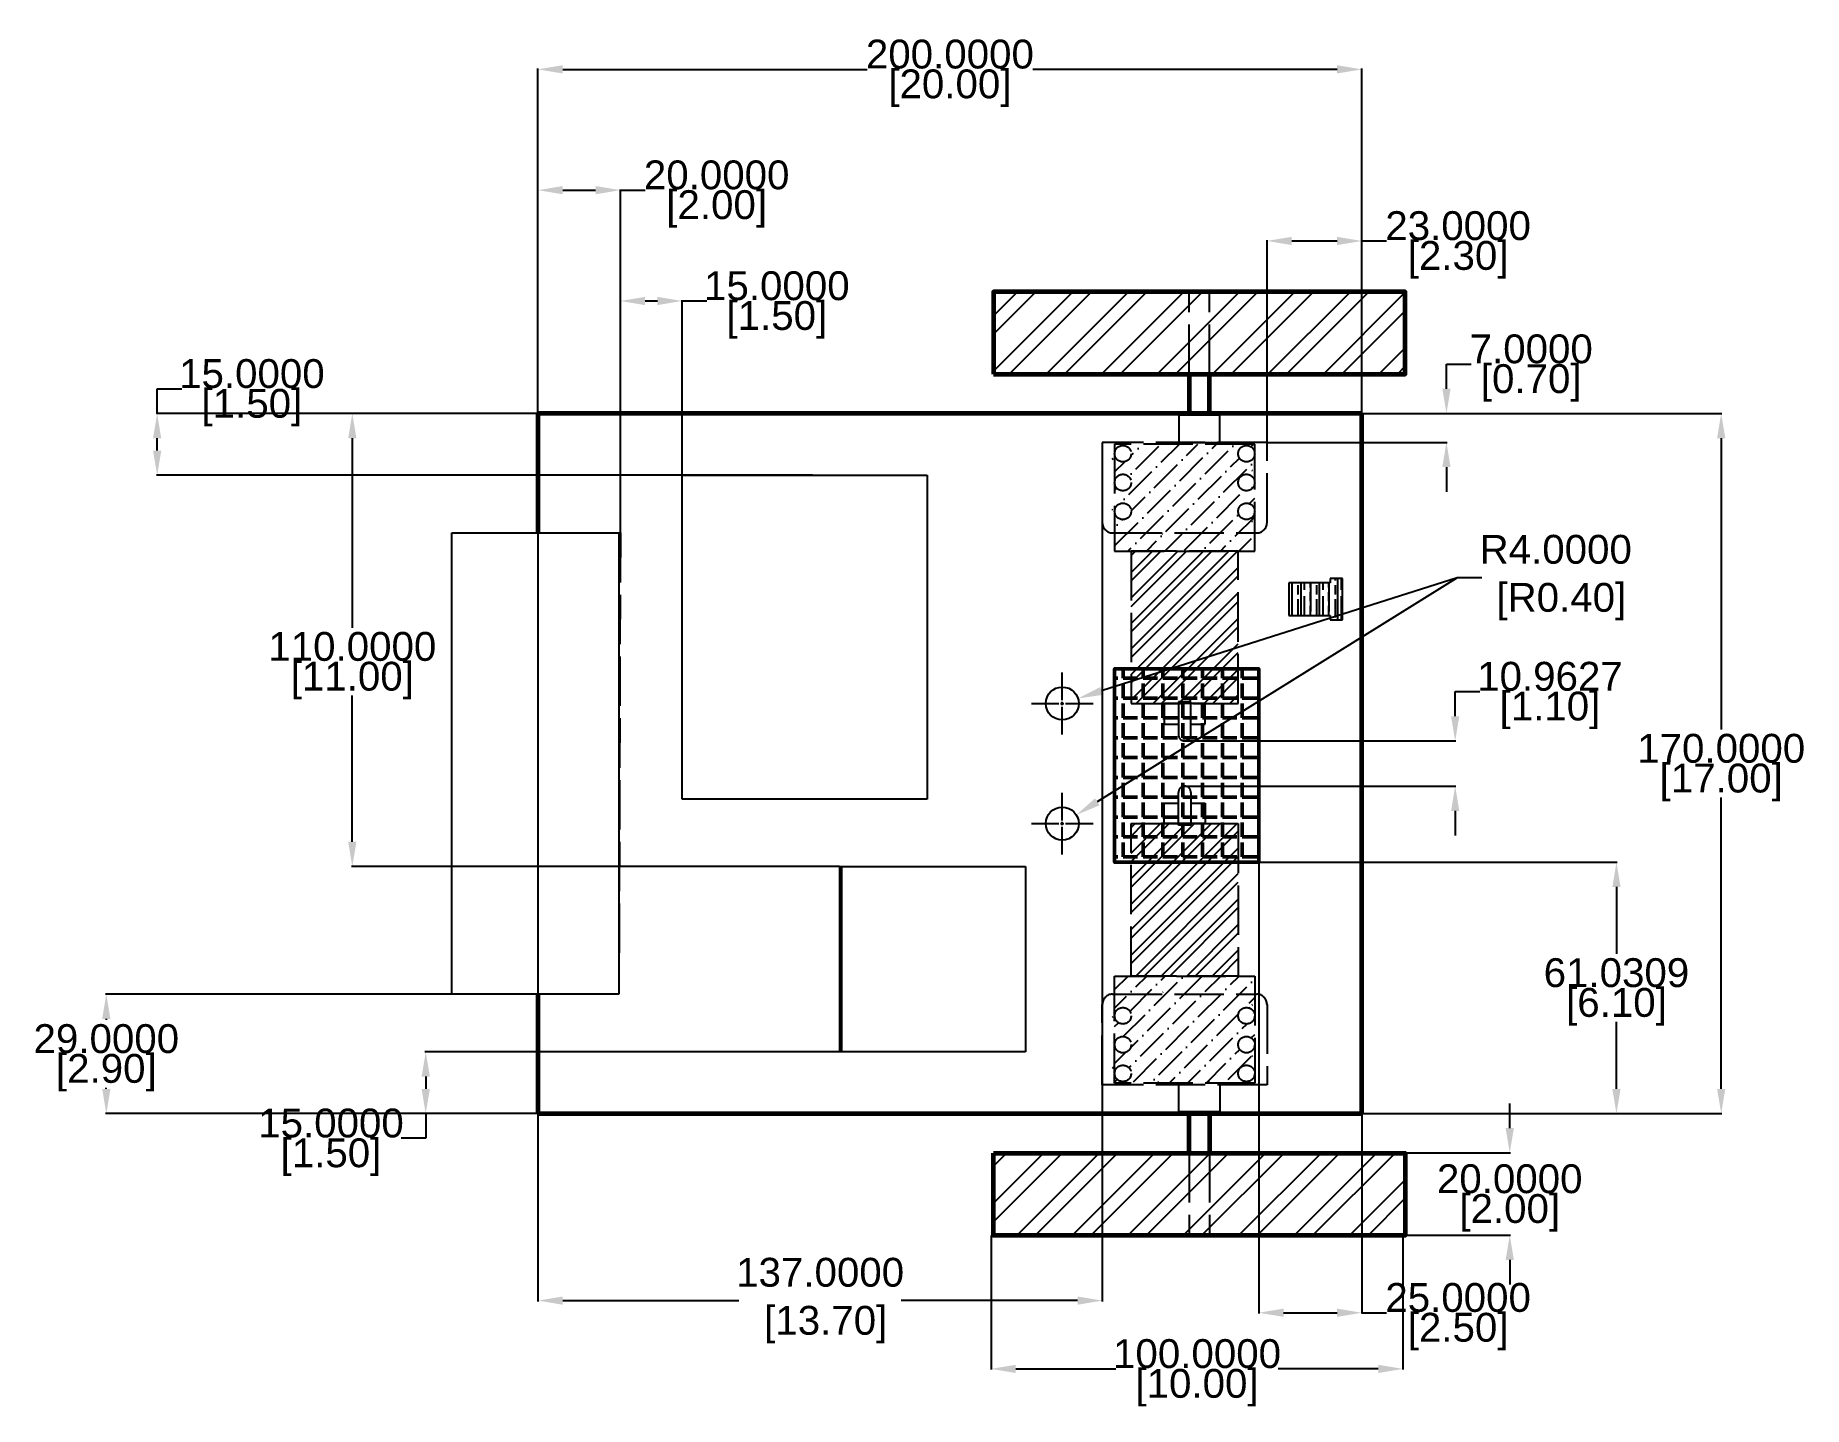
# Model space of a CAD drawing. Header units: millimetres. Extents: x -4185 to 265, y -2972 to 230.
# Drawn here: x -163.9 to 265.4, y -102.9 to 230.1 of the extents above; entities outside this region: 1.
import ezdxf

# ---------------------------------------------------------------- set-up
doc = ezdxf.new("R2010")
doc.units = ezdxf.units.MM
doc.linetypes.add('ACAD_ISO02W100', pattern=[15, 12, -3])
doc.linetypes.add('CENTER2', pattern=[28.575, 19.05, -3.175, 3.175, -3.175])
doc.styles.get("Standard").update_dxf_attribs({"font": 'arial.ttf'})
doc.dimstyles.get("Standard").update_dxf_attribs({"dimtxt": 7, "dimasz": 6, "dimexe": 0.18, "dimexo": 0.0625, "dimgap": 0.09, "dimtad": 0, "dimtih": 1, "dimtoh": 1, "dimdec": 4, "dimzin": 0, "dimdsep": 46, "dimtxsty": 'Standard', "dimcen": 0.09, "dimclrd": 5, "dimclre": 1, "dimadec": 0, "dimazin": 0, "dimtfac": 1, "dimtdec": 4, "dimtofl": 0, "dimtmove": 0, "dimatfit": 3, "dimfxl": 1, "dimtolj": 1, "dimtzin": 0, "dimarcsym": 0})
picture_1 = doc.add_image_def('image1.jpg', size_in_pixel=(116, 115))
picture_2 = doc.add_image_def('image2.png', size_in_pixel=(122, 122))
picture_3 = doc.add_image_def('image3.png', size_in_pixel=(840, 635))
picture_4 = doc.add_image_def('image4.png', size_in_pixel=(840, 635))
picture_5 = doc.add_image_def('image5.png', size_in_pixel=(122, 122))
picture_6 = doc.add_image_def('image6.jpg', size_in_pixel=(1024, 371))
pattern_1 = [(45, (14.8304, -3e-14), (-3.09819, 3.09819), []), (45, (16.896, -3e-14), (-3.09819, 3.09819), [])]
pattern_2 = [(45, (0.566, -0.409), (-6.7352, 6.7352), []), (45, (5.056, -0.409), (-6.7352, 6.7352), [])]
pattern_3 = [(45, (0.5658, -0.4088), (1.6838, 6.173926), [7.9375, -1.5875, 0, -1.5875])]

# ---------------------------------------------------------------- blocks, each defined once
blk = doc.blocks.new('*U3')
at = {"color": 0, "linetype": 'CENTER2', "transparency": 16777216}
for p, q in [((0, 0.8), (0, 7.5)), ((-7.5, 0), (-0.8, 0)), ((0.8, 0), (7.5, 0)), ((0, -7.5), (0, -0.8))]:
    blk.add_line(p, q, dxfattribs=at)
at = {"color": 0, "linetype": 'Continuous', "transparency": 16777216}
for p, q in [((-0.4, 0), (0.4, 0)), ((0, -0.4), (0, 0.4))]:
    blk.add_line(p, q, dxfattribs=at)
blk = doc.blocks.new('*U4')
at = {"color": 0, "linetype": 'CENTER2', "transparency": 16777216}
for p, q in [((0, 0.8), (0, 7.5)), ((-7.5, 0), (-0.8, 0)), ((0.8, 0), (7.5, 0)), ((0, -7.5), (0, -0.8))]:
    blk.add_line(p, q, dxfattribs=at)
at = {"color": 0, "linetype": 'Continuous', "transparency": 16777216}
for p, q in [((-0.4, 0), (0.4, 0)), ((0, -0.4), (0, 0.4))]:
    blk.add_line(p, q, dxfattribs=at)
blk = doc.blocks.new('*D5')
at = {"color": 1, "lineweight": -2, "transparency": 16777216}
for p, q in [((-41.85, 138.34), (-41.85, 222.04)), ((158.15, 138.34), (158.15, 222.04))]:
    blk.add_line(p, q, dxfattribs=at)
at = {"color": 5, "lineweight": -2, "transparency": 16777216}
for p, q in [((-35.85, 221.86), (38.04, 221.86)), ((152.15, 221.86), (78.25, 221.86))]:
    blk.add_line(p, q, dxfattribs=at)
at = {"color": 5, "transparency": 16777216}
for points in [[(-35.85, 222.86), (-35.85, 220.86), (-41.85, 221.86)], [(152.15, 222.86), (152.15, 220.86), (158.15, 221.86)]]:
    blk.add_solid(points, dxfattribs=at)
at = {"layer": 'Defpoints', "color": 0, "transparency": 16777216}
for p in [(158.15, 221.86), (-41.85, 138.28), (158.15, 138.28)]:
    blk.add_point(p, dxfattribs=at)
at = {"color": 0, "transparency": 16777216, "char_height": 7, "attachment_point": 5}
for s, insert in [('\\A1;200.0000', (58.15, 225.52)), ('\\A1;[20.00]', (58.15, 217.28))]:
    blk.add_mtext(s, dxfattribs=dict(at, insert=insert))
blk = doc.blocks.new('*D6')
at = {"color": 1, "lineweight": -2, "transparency": 16777216}
for p, q in [((158.21, 138.28), (245.58, 138.28)), ((158.21, -31.72), (245.58, -31.72))]:
    blk.add_line(p, q, dxfattribs=at)
at = {"color": 5, "lineweight": -2, "transparency": 16777216}
for p, q in [((245.4, 132.28), (245.4, 61.52)), ((245.4, -25.72), (245.4, 45.04))]:
    blk.add_line(p, q, dxfattribs=at)
at = {"color": 5, "transparency": 16777216}
for points in [[(244.4, 132.28), (246.4, 132.28), (245.4, 138.28)], [(244.4, -25.72), (246.4, -25.72), (245.4, -31.72)]]:
    blk.add_solid(points, dxfattribs=at)
at = {"layer": 'Defpoints', "color": 0, "transparency": 16777216}
for p in [(158.15, 138.28), (158.15, -31.72), (245.4, -31.72)]:
    blk.add_point(p, dxfattribs=at)
at = {"color": 0, "transparency": 16777216, "char_height": 7, "attachment_point": 5}
for s, insert in [('\\A1;170.0000', (245.4, 56.94)), ('\\A1;[17.00]', (245.4, 48.7))]:
    blk.add_mtext(s, dxfattribs=dict(at, insert=insert))
blk = doc.blocks.new('*D7')
at = {"color": 5, "lineweight": -2, "transparency": 16777216}
for p, q in [((178.7, 144.28), (178.7, 150.28)), ((178.7, 150.28), (184.7, 150.28)), ((178.7, 125.28), (178.7, 119.28))]:
    blk.add_line(p, q, dxfattribs=at)
at = {"color": 1, "lineweight": -2, "transparency": 16777216}
for p, q in [((135.21, 138.28), (178.88, 138.28)), ((135.21, 131.28), (178.88, 131.28))]:
    blk.add_line(p, q, dxfattribs=at)
at = {"color": 5, "transparency": 16777216}
for points in [[(177.7, 144.28), (179.7, 144.28), (178.7, 138.28)], [(177.7, 125.28), (179.7, 125.28), (178.7, 131.28)]]:
    blk.add_solid(points, dxfattribs=at)
at = {"layer": 'Defpoints', "color": 0, "transparency": 16777216}
for p in [(135.15, 138.28), (178.7, 138.28), (135.15, 131.28)]:
    blk.add_point(p, dxfattribs=at)
at = {"color": 0, "transparency": 16777216, "char_height": 7, "attachment_point": 5}
for s, insert in [('\\A1;7.0000', (199.28, 153.94)), ('\\A1;[0.70]', (199.28, 145.7))]:
    blk.add_mtext(s, dxfattribs=dict(at, insert=insert))
blk = doc.blocks.new('*D8')
at = {"color": 1, "lineweight": -2, "transparency": 16777216}
for p, q in [((135.15, 131.34), (135.15, 180.37)), ((158.15, 130.93), (158.15, 180.37))]:
    blk.add_line(p, q, dxfattribs=at)
at = {"color": 5, "lineweight": -2, "transparency": 16777216}
for p, q in [((141.15, 180.19), (152.15, 180.19)), ((158.15, 180.19), (164.15, 180.19))]:
    blk.add_line(p, q, dxfattribs=at)
at = {"color": 5, "transparency": 16777216}
for points in [[(141.15, 181.19), (141.15, 179.19), (135.15, 180.19)], [(152.15, 181.19), (152.15, 179.19), (158.15, 180.19)]]:
    blk.add_solid(points, dxfattribs=at)
at = {"layer": 'Defpoints', "color": 0, "transparency": 16777216}
for p in [(158.15, 180.19), (135.15, 131.28), (158.15, 130.87)]:
    blk.add_point(p, dxfattribs=at)
at = {"color": 0, "transparency": 16777216, "char_height": 7, "attachment_point": 5}
for s, insert in [('\\A1;23.0000', (181.53, 183.86)), ('\\A1;[2.30]', (181.53, 175.62))]:
    blk.add_mtext(s, dxfattribs=dict(at, insert=insert))
blk = doc.blocks.new('*D9')
at = {"color": 1, "lineweight": -2, "transparency": 16777216}
for p, q in [((-41.85, 109.34), (-41.85, 192.7)), ((-21.85, 109.34), (-21.85, 192.7))]:
    blk.add_line(p, q, dxfattribs=at)
at = {"color": 5, "lineweight": -2, "transparency": 16777216}
for p, q in [((-35.85, 192.52), (-27.85, 192.52)), ((-21.85, 192.52), (-15.85, 192.52))]:
    blk.add_line(p, q, dxfattribs=at)
at = {"color": 5, "transparency": 16777216}
for points in [[(-35.85, 193.52), (-35.85, 191.52), (-41.85, 192.52)], [(-27.85, 193.52), (-27.85, 191.52), (-21.85, 192.52)]]:
    blk.add_solid(points, dxfattribs=at)
at = {"layer": 'Defpoints', "color": 0, "transparency": 16777216}
for p in [(-21.85, 192.52), (-41.85, 109.28), (-21.85, 109.28)]:
    blk.add_point(p, dxfattribs=at)
at = {"color": 0, "transparency": 16777216, "char_height": 7, "attachment_point": 5}
for s, insert in [('\\A1;20.0000', (1.53, 196.19)), ('\\A1;[2.00]', (1.53, 187.95))]:
    blk.add_mtext(s, dxfattribs=dict(at, insert=insert))
blk = doc.blocks.new('*D10')
at = {"color": 1, "lineweight": -2, "transparency": 16777216}
for p, q in [((-21.85, 109.34), (-21.85, 165.79)), ((-6.85, 109.34), (-6.85, 165.79))]:
    blk.add_line(p, q, dxfattribs=at)
at = {"color": 5, "lineweight": -2, "transparency": 16777216}
for p, q in [((-15.85, 165.61), (-12.85, 165.61)), ((-6.85, 165.61), (-0.85, 165.61))]:
    blk.add_line(p, q, dxfattribs=at)
at = {"color": 5, "transparency": 16777216}
for points in [[(-15.85, 166.61), (-15.85, 164.61), (-21.85, 165.61)], [(-12.85, 166.61), (-12.85, 164.61), (-6.85, 165.61)]]:
    blk.add_solid(points, dxfattribs=at)
at = {"layer": 'Defpoints', "color": 0, "transparency": 16777216}
for p in [(-6.85, 165.61), (-21.85, 109.28), (-6.85, 109.28)]:
    blk.add_point(p, dxfattribs=at)
at = {"color": 0, "transparency": 16777216, "char_height": 7, "attachment_point": 5}
for s, insert in [('\\A1;15.0000', (16.14, 169.27)), ('\\A1;[1.50]', (16.14, 161.03))]:
    blk.add_mtext(s, dxfattribs=dict(at, insert=insert))
blk = doc.blocks.new('*D12')
at = {"color": 1, "lineweight": -2, "transparency": 16777216}
for p, q in [((31.39, -16.72), (-69.28, -16.72)), ((31.73, -31.72), (-69.28, -31.72))]:
    blk.add_line(p, q, dxfattribs=at)
at = {"color": 5, "lineweight": -2, "transparency": 16777216}
for p, q in [((-69.1, -22.72), (-69.1, -25.72)), ((-69.1, -31.72), (-69.1, -37.72)), ((-69.1, -37.72), (-75.1, -37.72))]:
    blk.add_line(p, q, dxfattribs=at)
at = {"color": 5, "transparency": 16777216}
for points in [[(-70.1, -22.72), (-68.1, -22.72), (-69.1, -16.72)], [(-70.1, -25.72), (-68.1, -25.72), (-69.1, -31.72)]]:
    blk.add_solid(points, dxfattribs=at)
at = {"layer": 'Defpoints', "color": 0, "transparency": 16777216}
for p in [(31.45, -16.72), (-69.1, -31.72), (31.8, -31.72)]:
    blk.add_point(p, dxfattribs=at)
at = {"color": 0, "transparency": 16777216, "char_height": 7, "attachment_point": 5}
for s, insert in [('\\A1;15.0000', (-92.1, -34.06)), ('\\A1;[1.50]', (-92.1, -42.3))]:
    blk.add_mtext(s, dxfattribs=dict(at, insert=insert))
blk = doc.blocks.new('*D13')
at = {"color": 5, "lineweight": -2, "transparency": 16777216}
for p, q in [((-134.3, 138.28), (-134.3, 144.28)), ((-134.3, 144.28), (-128.3, 144.28)), ((-134.3, 129.28), (-134.3, 132.28))]:
    blk.add_line(p, q, dxfattribs=at)
at = {"color": 1, "lineweight": -2, "transparency": 16777216}
for p, q in [((24.82, 138.28), (-134.48, 138.28)), ((24.82, 123.28), (-134.48, 123.28))]:
    blk.add_line(p, q, dxfattribs=at)
at = {"color": 5, "transparency": 16777216}
for points in [[(-135.3, 132.28), (-133.3, 132.28), (-134.3, 138.28)], [(-135.3, 129.28), (-133.3, 129.28), (-134.3, 123.28)]]:
    blk.add_solid(points, dxfattribs=at)
at = {"layer": 'Defpoints', "color": 0, "transparency": 16777216}
for p in [(-134.3, 138.28), (24.88, 138.28), (24.88, 123.28)]:
    blk.add_point(p, dxfattribs=at)
at = {"color": 0, "transparency": 16777216, "char_height": 7, "attachment_point": 5}
for s, insert in [('\\A1;15.0000', (-111.3, 147.94)), ('\\A1;[1.50]', (-111.3, 139.7))]:
    blk.add_mtext(s, dxfattribs=dict(at, insert=insert))
blk = doc.blocks.new('*D14')
at = {"color": 1, "lineweight": -2, "transparency": 16777216}
for p, q in [((-41.92, -2.72), (-146.82, -2.72)), ((-41.92, -31.72), (-146.82, -31.72))]:
    blk.add_line(p, q, dxfattribs=at)
at = {"color": 5, "lineweight": -2, "transparency": 16777216}
for p, q in [((-146.64, -8.72), (-146.64, -8.98)), ((-146.64, -25.72), (-146.64, -25.46))]:
    blk.add_line(p, q, dxfattribs=at)
at = {"color": 5, "transparency": 16777216}
for points in [[(-147.64, -8.72), (-145.64, -8.72), (-146.64, -2.72)], [(-147.64, -25.72), (-145.64, -25.72), (-146.64, -31.72)]]:
    blk.add_solid(points, dxfattribs=at)
at = {"layer": 'Defpoints', "color": 0, "transparency": 16777216}
for p in [(-146.64, -2.72), (-41.85, -2.72), (-41.85, -31.72)]:
    blk.add_point(p, dxfattribs=at)
at = {"color": 0, "transparency": 16777216, "char_height": 7, "attachment_point": 5}
for s, insert in [('\\A1;29.0000', (-146.64, -13.56)), ('\\A1;[2.90]', (-146.64, -21.8))]:
    blk.add_mtext(s, dxfattribs=dict(at, insert=insert))
blk = doc.blocks.new('*D15')
at = {"color": 1, "lineweight": -2, "transparency": 16777216}
for p, q in [((68.15, -61.31), (68.15, -93.9)), ((168.15, -61.31), (168.15, -93.9))]:
    blk.add_line(p, q, dxfattribs=at)
at = {"color": 5, "lineweight": -2, "transparency": 16777216}
for p, q in [((74.15, -93.72), (98.43, -93.72)), ((162.15, -93.72), (137.86, -93.72))]:
    blk.add_line(p, q, dxfattribs=at)
at = {"color": 5, "transparency": 16777216}
for points in [[(74.15, -92.72), (74.15, -94.72), (68.15, -93.72)], [(162.15, -92.72), (162.15, -94.72), (168.15, -93.72)]]:
    blk.add_solid(points, dxfattribs=at)
at = {"layer": 'Defpoints', "color": 0, "transparency": 16777216}
for p in [(68.15, -61.25), (168.15, -61.25), (168.15, -93.72)]:
    blk.add_point(p, dxfattribs=at)
at = {"color": 0, "transparency": 16777216, "char_height": 7, "attachment_point": 5}
for s, insert in [('\\A1;100.0000', (118.15, -90.05)), ('\\A1;[10.00]', (118.15, -98.29))]:
    blk.add_mtext(s, dxfattribs=dict(at, insert=insert))
blk = doc.blocks.new('*D16')
at = {"color": 5, "lineweight": -2, "transparency": 16777216}
for p, q in [((194.06, -35.25), (194.06, -29.25)), ((194.06, -67.25), (194.06, -73.25))]:
    blk.add_line(p, q, dxfattribs=at)
at = {"color": 1, "lineweight": -2, "transparency": 16777216}
for p, q in [((168.21, -41.25), (194.24, -41.25)), ((168.21, -61.25), (194.24, -61.25))]:
    blk.add_line(p, q, dxfattribs=at)
at = {"color": 5, "transparency": 16777216}
for points in [[(193.06, -35.25), (195.06, -35.25), (194.06, -41.25)], [(193.06, -67.25), (195.06, -67.25), (194.06, -61.25)]]:
    blk.add_solid(points, dxfattribs=at)
at = {"layer": 'Defpoints', "color": 0, "transparency": 16777216}
for p in [(168.15, -41.25), (168.15, -61.25), (194.06, -61.25)]:
    blk.add_point(p, dxfattribs=at)
at = {"color": 0, "transparency": 16777216, "char_height": 7, "attachment_point": 5}
for s, insert in [('\\A1;20.0000', (194.06, -47.59)), ('\\A1;[2.00]', (194.06, -55.83))]:
    blk.add_mtext(s, dxfattribs=dict(at, insert=insert))
blk = doc.blocks.new('*D18')
at = {"color": 1, "lineweight": -2, "transparency": 16777216}
for p, q in [((-41.85, 131.22), (-41.85, -77.32)), ((95.15, 131.22), (95.15, -77.32))]:
    blk.add_line(p, q, dxfattribs=at)
at = {"color": 5, "lineweight": -2, "transparency": 16777216}
for p, q in [((-35.85, -77.14), (6.93, -77.14)), ((89.15, -77.14), (46.36, -77.14))]:
    blk.add_line(p, q, dxfattribs=at)
at = {"color": 5, "transparency": 16777216}
for points in [[(-35.85, -76.14), (-35.85, -78.14), (-41.85, -77.14)], [(89.15, -76.14), (89.15, -78.14), (95.15, -77.14)]]:
    blk.add_solid(points, dxfattribs=at)
at = {"layer": 'Defpoints', "color": 0, "transparency": 16777216}
for p in [(-41.85, 131.28), (95.15, 131.28), (-41.85, -77.14)]:
    blk.add_point(p, dxfattribs=at)
at = {"color": 0, "transparency": 16777216, "insert": (26.65, -77.14), "char_height": 7, "attachment_point": 5}
blk.add_mtext('\\A1;137.0000\\P [13.70]', dxfattribs=at)
blk = doc.blocks.new('*D20')
at = {"color": 1, "lineweight": -2, "transparency": 16777216}
for p, q in [((133.21, 29.31), (220.15, 29.31)), ((133.21, -31.72), (220.15, -31.72))]:
    blk.add_line(p, q, dxfattribs=at)
at = {"color": 5, "lineweight": -2, "transparency": 16777216}
for p, q in [((219.97, 23.31), (219.97, 7.04)), ((219.97, -25.72), (219.97, -9.45))]:
    blk.add_line(p, q, dxfattribs=at)
at = {"color": 5, "transparency": 16777216}
for points in [[(218.97, 23.31), (220.97, 23.31), (219.97, 29.31)], [(218.97, -25.72), (220.97, -25.72), (219.97, -31.72)]]:
    blk.add_solid(points, dxfattribs=at)
at = {"layer": 'Defpoints', "color": 0, "transparency": 16777216}
for p in [(133.15, 29.31), (133.15, -31.72), (219.97, -31.72)]:
    blk.add_point(p, dxfattribs=at)
at = {"color": 0, "transparency": 16777216, "char_height": 7, "attachment_point": 5}
for s, insert in [('\\A1;61.0309', (219.97, 2.46)), ('\\A1;[6.10]', (219.97, -5.78))]:
    blk.add_mtext(s, dxfattribs=dict(at, insert=insert))
blk = doc.blocks.new('*D22')
at = {"color": 1, "lineweight": -2, "transparency": 16777216}
for p, q in [((54.34, 138.28), (-87.1, 138.28)), ((31.39, 28.28), (-87.1, 28.28))]:
    blk.add_line(p, q, dxfattribs=at)
at = {"color": 5, "lineweight": -2, "transparency": 16777216}
for p, q in [((-86.92, 132.28), (-86.92, 86.26)), ((-86.92, 34.28), (-86.92, 69.78))]:
    blk.add_line(p, q, dxfattribs=at)
at = {"color": 5, "transparency": 16777216}
for points in [[(-87.92, 132.28), (-85.92, 132.28), (-86.92, 138.28)], [(-87.92, 34.28), (-85.92, 34.28), (-86.92, 28.28)]]:
    blk.add_solid(points, dxfattribs=at)
at = {"layer": 'Defpoints', "color": 0, "transparency": 16777216}
for p in [(-86.92, 138.28), (54.41, 138.28), (31.45, 28.28)]:
    blk.add_point(p, dxfattribs=at)
at = {"color": 0, "transparency": 16777216, "char_height": 7, "attachment_point": 5}
for s, insert in [('\\A1;110.0000', (-86.92, 81.68)), ('\\A1;[11.00]', (-86.92, 73.44))]:
    blk.add_mtext(s, dxfattribs=dict(at, insert=insert))
blk = doc.blocks.new('*D23')
at = {"color": 1, "lineweight": -2, "transparency": 16777216}
for p, q in [((133.15, 29.25), (133.15, -80.26)), ((158.15, 29.25), (158.15, -80.26))]:
    blk.add_line(p, q, dxfattribs=at)
at = {"color": 5, "lineweight": -2, "transparency": 16777216}
for p, q in [((139.15, -80.08), (152.15, -80.08)), ((158.15, -80.08), (164.15, -80.08))]:
    blk.add_line(p, q, dxfattribs=at)
at = {"color": 5, "transparency": 16777216}
for points in [[(139.15, -79.08), (139.15, -81.08), (133.15, -80.08)], [(152.15, -79.08), (152.15, -81.08), (158.15, -80.08)]]:
    blk.add_solid(points, dxfattribs=at)
at = {"layer": 'Defpoints', "color": 0, "transparency": 16777216}
for p in [(133.15, 29.31), (158.15, 29.31), (158.15, -80.08)]:
    blk.add_point(p, dxfattribs=at)
at = {"color": 0, "transparency": 16777216, "char_height": 7, "attachment_point": 5}
for s, insert in [('\\A1;25.0000', (181.53, -76.42)), ('\\A1;[2.50]', (181.53, -84.66))]:
    blk.add_mtext(s, dxfattribs=dict(at, insert=insert))
blk = doc.blocks.new('*D27')
at = {"color": 5, "lineweight": -2, "transparency": 16777216}
for p, q in [((181.27, 98.42), (94.96, 70.91)), ((187.27, 98.42), (181.27, 98.42))]:
    blk.add_line(p, q, dxfattribs=at)
at = {"color": 1, "lineweight": -2, "transparency": 16777216}
for p, q in [((85.34, 67.87), (85.52, 67.87)), ((85.43, 67.78), (85.43, 67.96))]:
    blk.add_line(p, q, dxfattribs=at)
at = {"color": 5, "transparency": 16777216}
blk.add_solid([(94.66, 71.86), (95.27, 69.96), (89.25, 69.09)], dxfattribs=at)
at = {"layer": 'Defpoints', "color": 0, "transparency": 16777216}
for p in [(89.25, 69.09), (85.43, 67.87)]:
    blk.add_point(p, dxfattribs=at)
at = {"color": 0, "transparency": 16777216, "insert": (205.23, 98.42), "char_height": 7, "attachment_point": 5}
blk.add_mtext('\\A1;R4.0000\\P [R0.40]', dxfattribs=at)
blk = doc.blocks.new('*D28')
at = {"color": 5, "lineweight": -2, "transparency": 16777216}
for p, q in [((181.27, 98.42), (93.92, 43.98)), ((187.27, 98.42), (181.27, 98.42))]:
    blk.add_line(p, q, dxfattribs=at)
at = {"color": 1, "lineweight": -2, "transparency": 16777216}
for p, q in [((85.34, 38.69), (85.52, 38.69)), ((85.43, 38.6), (85.43, 38.78))]:
    blk.add_line(p, q, dxfattribs=at)
at = {"color": 5, "transparency": 16777216}
blk.add_solid([(93.39, 44.83), (94.45, 43.13), (88.83, 40.8)], dxfattribs=at)
at = {"layer": 'Defpoints', "color": 0, "transparency": 16777216}
for p in [(85.43, 38.69), (88.83, 40.8)]:
    blk.add_point(p, dxfattribs=at)
at = {"color": 0, "transparency": 16777216, "insert": (205.23, 98.42), "char_height": 7, "attachment_point": 5}
blk.add_mtext('\\A1;R4.0000\\P [R0.40]', dxfattribs=at)
blk = doc.blocks.new('*D30')
at = {"color": 5, "lineweight": -2, "transparency": 16777216}
for p, q in [((180.82, 64.76), (180.82, 70.76)), ((180.82, 70.76), (186.82, 70.76)), ((180.82, 41.8), (180.82, 35.8))]:
    blk.add_line(p, q, dxfattribs=at)
at = {"color": 1, "lineweight": -2, "transparency": 16777216}
for p, q in [((115.21, 58.76), (181, 58.76)), ((115.21, 47.8), (181, 47.8))]:
    blk.add_line(p, q, dxfattribs=at)
at = {"color": 5, "transparency": 16777216}
for points in [[(179.82, 64.76), (181.82, 64.76), (180.82, 58.76)], [(179.82, 41.8), (181.82, 41.8), (180.82, 47.8)]]:
    blk.add_solid(points, dxfattribs=at)
at = {"layer": 'Defpoints', "color": 0, "transparency": 16777216}
for p in [(115.15, 58.76), (180.82, 58.76), (115.15, 47.8)]:
    blk.add_point(p, dxfattribs=at)
at = {"color": 0, "transparency": 16777216, "char_height": 7, "attachment_point": 5}
for s, insert in [('\\A1;10.9627', (203.83, 74.43)), ('\\A1;[1.10]', (203.83, 66.19))]:
    blk.add_mtext(s, dxfattribs=dict(at, insert=insert))

msp = doc.modelspace()

# ---------------------------------------------------------------- hatches: boundary and pattern name
at = {"transparency": 33554687}
h = msp.add_hatch(dxfattribs=at)
h.set_pattern_fill('ANSI32', color=4)
h.set_pattern_definition(pattern_2)
h.paths.add_polyline_path([(116.21176, 167.87145), (68.71176, 167.87145), (68.71176, 147.87145), (116.21176, 147.87145)])
h.paths.add_polyline_path([(168.71176, 167.87145), (121.21176, 167.87145), (121.21176, 147.87145), (168.71176, 147.87145)])
h.paths.add_polyline_path([(121.21176, 167.87145), (116.21176, 167.87145), (116.21176, 147.87145), (121.21176, 147.87145)])
h = msp.add_hatch(dxfattribs=at)
h.set_pattern_fill('ANSI36', color=14)
h.set_pattern_definition(pattern_3)
h.paths.add_polyline_path([(128.14595, 121.53029, -1), (132.14595, 121.53029), (132.14595, 128.53029, -1), (128.14595, 128.53029, -1), (132.14595, 128.53029), (132.14595, 130.87145), (98.14595, 130.87145), (98.14595, 128.53029, -1), (102.14595, 128.53029, -1), (98.14595, 128.53029), (98.14595, 121.53029, -1), (102.14595, 121.53029, -1), (98.14595, 121.53029), (98.14595, 114.55968), (98.14617, 114.55947, -0.992732304), (102.14595, 114.53029, -1), (98.14595, 114.53029), (98.14595, 109.28029), (132.14595, 109.28029), (132.14595, 114.53029, -1), (128.14595, 114.53029, -1), (132.14595, 114.53029), (132.14595, 121.53029, -1)])
h.paths.add_polyline_path([(132.14595, 109.28029), (98.14595, 109.28029), (98.14595, 104.87145), (132.14595, 104.87145)])
at = {"true_color": 0xf8991e, "transparency": 33554687}
h = msp.add_hatch(dxfattribs=at)
h.set_pattern_fill('ANSI32', color=30, scale=0.46)
h.set_pattern_definition(pattern_1)
h.paths.add_polyline_path([(128.14595, 104.87145), (102.14595, 104.87145), (102.14595, 67.87145), (128.14595, 67.87145)])
at = {"true_color": 0x000000, "transparency": 33554687}
h = msp.add_hatch(dxfattribs=at)
h.set_pattern_fill('BRASS', color=18, scale=0.7, angle=270)
h.set_pattern_definition([(270, (41.1804, -138.45), (4.445, -8e-16), []), (270, (43.403, -138.45), (4.445, -8e-16), [2.2225, -1.11125])])
h.paths.add_polyline_path([(140.439, 97.20451), (140.439, 89.20451), (150.439, 89.20451), (150.439, 88.20451), (153.439, 88.20451), (153.439, 98.20451), (150.439, 98.20451), (150.439, 97.20451)])
at = {"lineweight": 50, "true_color": 0x642165, "transparency": 33554687}
h = msp.add_hatch(dxfattribs=at)
h.set_pattern_fill('ANGLE', color=219, scale=0.69)
h.set_pattern_definition([(0, (90.5814, -51.2967), (0, 4.81965), [3.5052, -1.31445]), (90, (90.5814, -51.2967), (-4.81965, 3e-16), [3.5052, -1.31445])])
h.paths.add_polyline_path([(133.14595, 76.31115), (98.14595, 76.31115), (98.14595, 29.31115), (133.14595, 29.31115)])
at = {"true_color": 0xf8991e, "transparency": 33554687}
h = msp.add_hatch(dxfattribs=at)
h.set_pattern_fill('ANSI32', color=30, scale=0.46)
h.set_pattern_definition(pattern_1)
h.paths.add_polyline_path([(128.14595, 38.68913), (102.14595, 38.68913), (102.14595, 1.68913), (128.14595, 1.68913)])
at = {"transparency": 33554687}
h = msp.add_hatch(dxfattribs=at)
h.set_pattern_fill('ANSI36', color=14)
h.set_pattern_definition(pattern_3)
h.paths.add_polyline_path([(128.14595, -14.96971, 1), (132.14595, -14.96971), (132.14595, -21.96971, 1), (128.14595, -21.96971, 1), (132.14595, -21.96971), (132.14595, -24.31087), (98.14595, -24.31087), (98.14595, -21.96971, 1), (102.14595, -21.96971, 1), (98.14595, -21.96971), (98.14595, -14.96971, 1), (102.14595, -14.96971, 1), (98.14595, -14.96971), (98.14595, -7.9991), (98.14617, -7.99888, 0.992732304), (102.14595, -7.96971, 1), (98.14595, -7.96971), (98.14595, -2.71971), (132.14595, -2.71971), (132.14595, -7.96971, 1), (128.14595, -7.96971, 1), (132.14595, -7.96971), (132.14595, -14.96971, 1)])
h.paths.add_polyline_path([(132.14595, -2.71971), (98.14595, -2.71971), (98.14595, 1.68913), (132.14595, 1.68913)])
h = msp.add_hatch(dxfattribs=at)
h.set_pattern_fill('ANSI32', color=4)
h.set_pattern_definition(pattern_2)
h.paths.add_polyline_path([(116.21176, -61.31087), (68.71176, -61.31087), (68.71176, -41.31087), (116.21176, -41.31087)])
h.paths.add_polyline_path([(168.71176, -61.31087), (121.21176, -61.31087), (121.21176, -41.31087), (168.71176, -41.31087)])
h.paths.add_polyline_path([(121.21176, -61.31087), (116.21176, -61.31087), (116.21176, -41.31087), (121.21176, -41.31087)])

# ---------------------------------------------------------------- linework, layer by layer
at = {"linetype": 'ACAD_ISO02W100'}
for p, q in [((116.21176, 147.87145), (116.21176, 167.87145)), ((121.21176, 147.87145), (121.21176, 167.87145)), ((123.71176, 137.87145), (113.71176, 137.87145)), ((113.71176, 137.87145), (113.71176, 130.87145)), ((123.71176, 130.87145), (123.71176, 137.87145)), ((135.14595, 131.28029), (95.14595, 131.28029)), ((95.14595, 131.28029), (95.14595, 111.78029)), ((132.14595, 130.87145), (98.14595, 130.87145)), ((98.14595, 130.87145), (98.14595, 104.87145)), ((113.14595, 131.28029), (123.14595, 131.28029)), ((135.14595, 131.28029), (130.14595, 131.28029)), ((132.14595, 104.87145), (132.14595, 130.87145)), ((135.14595, 111.78029), (135.14595, 131.28029)), ((-41.85405, 109.28029), (-41.85405, -2.71971)), ((-41.85405, 109.28029), (-22.20233, 109.28029)), ((-41.85405, 109.28029), (-21.85405, 109.28029)), ((-21.85405, 109.28029), (-22.20233, -2.71971)), ((97.64595, 109.28029), (132.64595, 109.28029)), ((98.14595, 104.87145), (132.14595, 104.87145)), ((128.14595, 104.87145), (102.14595, 104.87145)), ((102.14595, 104.87145), (102.14595, 67.87145)), ((128.14595, 67.87145), (128.14595, 104.87145)), ((102.14595, 67.87145), (128.14595, 67.87145)), ((120.14595, 67.87145), (110.14595, 67.87145)), ((110.14595, 67.87145), (110.14595, 62.87145)), ((116.64595, 68.28029), (113.64595, 68.28029)), ((113.64595, 68.28029), (113.64595, 60.28029)), ((116.64595, 60.28029), (116.64595, 68.28029)), ((120.14595, 62.87145), (120.14595, 67.87145)), ((110.14595, 62.87145), (113.64595, 62.87145)), ((116.64595, 62.87145), (120.14595, 62.87145)), ((110.14595, 43.68913), (113.64595, 43.68913)), ((110.14595, 38.68913), (110.14595, 43.68913)), ((113.64595, 38.28029), (113.64595, 46.28029)), ((116.64595, 46.28029), (116.64595, 38.28029)), ((116.64595, 43.68913), (120.14595, 43.68913)), ((120.14595, 43.68913), (120.14595, 38.68913)), ((102.14595, 1.68913), (102.14595, 38.68913)), ((102.14595, 38.68913), (128.14595, 38.68913)), ((120.14595, 38.68913), (110.14595, 38.68913)), ((128.14595, 38.68913), (128.14595, 1.68913)), ((116.64595, 38.28029), (113.64595, 38.28029)), ((98.14595, 1.68913), (132.14595, 1.68913)), ((98.14595, -24.31087), (98.14595, 1.68913)), ((128.14595, 1.68913), (102.14595, 1.68913)), ((132.14595, 1.68913), (132.14595, -24.31087)), ((-22.20233, -2.71971), (-42.49139, -2.71971)), ((-22.20233, -2.71971), (-41.85405, -2.71971)), ((97.64595, -2.71971), (132.64595, -2.71971)), ((95.14595, -24.71971), (95.14595, -5.21971)), ((135.14595, -5.21971), (135.14595, -24.71971)), ((135.14595, -24.71971), (95.14595, -24.71971)), ((132.14595, -24.31087), (98.14595, -24.31087)), ((113.71176, -31.31087), (113.71176, -24.31087)), ((123.71176, -24.31087), (123.71176, -31.31087)), ((135.14595, -24.71971), (130.14595, -24.71971)), ((123.71176, -31.31087), (113.71176, -31.31087)), ((116.21176, -41.31087), (116.21176, -61.31087)), ((121.21176, -41.31087), (121.21176, -61.31087))]:
    msp.add_line(p, q, dxfattribs=at)
at = {"lineweight": 60}
for p, q in [((116.21176, 147.87145), (116.21176, 137.87145)), ((121.21176, 137.87145), (121.21176, 147.87145)), ((158.14595, 138.28029), (-41.85405, 138.28029)), ((-41.85405, 138.28029), (-41.85405, 109.28029)), ((158.14595, -31.71971), (158.14595, 138.28029)), ((-41.85405, -2.71971), (-41.85405, -31.71971)), ((-41.85405, -31.71971), (158.14595, -31.71971)), ((116.21176, -41.31087), (116.21176, -31.31087)), ((121.21176, -31.31087), (121.21176, -41.31087))]:
    msp.add_line(p, q, dxfattribs=at)
at = {"color": 240, "linetype": 'Continuous', "true_color": 0xed1f24, "transparency": 33554687}
for p, q in [((97.89127, 127.05015), (97.58015, 127.36127)), ((97.58061, 121.16443), (97.58015, 121.1649)), ((131.58015, 120.21224), (131.43036, 120.36203)), ((131.58015, 124.34316), (131.4794, 124.4439)), ((97.71229, 114.83638), (97.58015, 114.96852)), ((130.96304, 112.56751), (130.90625, 112.6243)), ((131.58015, 111.9504), (131.4794, 112.05115)), ((131.58015, 114.01586), (131.5775, 114.01851)), ((109.87359, 108.87145), (109.79209, 108.95296)), ((109.87359, -2.25142), (109.79209, -2.33292)), ((97.71229, -8.21634), (97.58015, -8.34848)), ((130.96304, -5.94747), (130.90625, -6.00427)), ((131.58015, -5.33037), (131.4794, -5.43111)), ((131.58015, -7.39582), (131.5775, -7.39848)), ((97.58061, -14.5444), (97.58015, -14.54486)), ((131.58015, -13.5922), (131.43036, -13.74199)), ((97.89127, -20.43011), (97.58015, -20.74124)), ((131.58015, -17.72312), (131.4794, -17.82386)), ((108.75936, -24.02024), (108.52818, -24.25142)), ((121.15211, -24.02024), (120.92093, -24.25142))]:
    msp.add_line(p, q, dxfattribs=at)
for p, q in [((150.439, 97.20451), (140.439, 97.20451)), ((140.439, 97.20451), (140.439, 89.20451)), ((153.439, 98.20451), (150.439, 98.20451)), ((150.439, 98.20451), (150.439, 97.20451)), ((153.439, 88.20451), (153.439, 98.20451)), ((140.439, 89.20451), (150.439, 89.20451)), ((150.439, 89.20451), (150.439, 88.20451)), ((150.439, 88.20451), (153.439, 88.20451)), ((-4185.02986, -2971.8437), (-4178.02986, -2971.8437))]:
    msp.add_line(p, q)
at = {"color": 18, "true_color": 0x000000, "transparency": 33554687}
for p, q in [((141.23545, 90.22001), (141.23545, 97.20451)), ((142.73545, 94.34501), (142.73545, 96.59501)), ((144.23545, 95.47001), (144.23545, 97.20451)), ((145.73545, 90.22001), (145.73545, 97.20451)), ((147.23545, 94.34501), (147.23545, 96.59501)), ((148.73545, 95.47001), (148.73545, 97.20451)), ((150.23545, 90.22001), (150.23545, 97.20451)), ((151.73545, 97.72001), (151.73545, 98.20451)), ((151.73545, 94.34501), (151.73545, 96.59501)), ((153.23545, 95.47001), (153.23545, 98.20451)), ((142.73545, 89.20451), (142.73545, 93.22001)), ((144.23545, 89.20451), (144.23545, 93.97001)), ((147.23545, 89.20451), (147.23545, 93.22001)), ((148.73545, 89.20451), (148.73545, 93.97001)), ((151.73545, 88.72001), (151.73545, 93.22001)), ((153.23545, 88.20451), (153.23545, 93.97001))]:
    msp.add_line(p, q, dxfattribs=at)
at = {"color": 18, "lineweight": 60, "true_color": 0x000000}
for points in [[(68.71176, 147.87145), (168.71176, 147.87145), (168.71176, 167.87145), (68.71176, 167.87145)], [(68.71176, -41.31087), (168.71176, -41.31087), (168.71176, -61.31087), (68.71176, -61.31087)]]:
    msp.add_lwpolyline(points, close=True, dxfattribs=at)
at = {"lineweight": 50}
msp.add_lwpolyline([(133.14595, 29.31115), (133.14595, 76.31115), (98.14595, 76.31115), (98.14595, 29.31115)], close=True, dxfattribs=at)
at = {"linetype": 'ACAD_ISO02W100'}
for centre in [(100.14595, 128.53029), (130.14595, 128.53029), (100.14595, 121.53029), (130.14595, 121.53029), (100.14595, 114.53029), (130.14595, 114.53029), (100.14595, -7.96971), (130.14595, -7.96971), (100.14595, -14.96971), (130.14595, -14.96971), (100.14595, -21.96971), (130.14595, -21.96971)]:
    msp.add_circle(centre, 2, dxfattribs=at)
for centre in [(85.43398, 67.87145), (85.43398, 38.68913)]:
    msp.add_circle(centre, 4)
for centre, radius, start, end in [((97.64595, 111.78029), 2.5, 180, 270), ((132.64595, 111.78029), 2.5, 270, 0), ((115.14595, 60.26175), 1.50011, 179.2919385, 0.7080615), ((115.14595, 46.29883), 1.50011, 359.2919385, 180.7080615), ((97.64595, -5.21971), 2.5, 90, 180), ((132.64595, -5.21971), 2.5, 0, 90)]:
    msp.add_arc(centre, radius, start, end, dxfattribs=at)

# ---------------------------------------------------------------- block references
at = {"linetype": 'CENTER2'}
for name, p in [('*U3', (85.43398, 67.87145)), ('*U4', (85.43398, 38.68913))]:
    msp.add_blockref(name, p, dxfattribs=at)

# ---------------------------------------------------------------- dimensions: what is measured, and where the dimension line sits
for base, p1, p2, picture, middle in [((158.14595, 221.85973), (-41.85405, 138.28029), (158.14595, 138.28029), '*D5', (58.14595, 221.85973)), ((-21.85405, 192.52197), (-41.85405, 109.28029), (-21.85405, 109.27921), '*D9', (1.53302, 192.52197)), ((158.14595, 180.19126), (135.14595, 131.28029), (158.14595, 130.87145), '*D8', (181.53302, 180.19126)), ((-6.85405, 165.60541), (-21.85405, 109.27921), (-6.85405, 109.28029), '*D10', (16.14387, 165.60541)), ((158.14595, -80.08355), (133.14595, 29.31115), (158.14595, 29.31115), '*D23', (181.53302, -80.08355)), ((168.14595, -93.71621), (68.14595, -61.25142), (168.14595, -61.25142), '*D15', (118.14595, -93.71621))]:
    dim = msp.add_linear_dim(base=base, p1=p1, p2=p2, dimstyle='Standard', override={"dimpost": '\\X'})
    dim.commit()
    dim.dimension.update_dxf_attribs({"geometry": picture, "text_midpoint": middle})
for base, p1, p2, picture, middle in [((178.69659, 138.28029), (135.14595, 131.28029), (135.14595, 138.28029), '*D7', (199.27601, 150.28029)), ((-134.29501, 138.28029), (24.88372, 123.28029), (24.88372, 138.28029), '*D13', (-111.2971, 144.28029)), ((245.4023, -31.71971), (158.14595, 138.28029), (158.14595, -31.71971), '*D6', (245.4023, 53.28029)), ((180.81876, 58.76164), (115.14595, 47.79894), (115.14595, 58.76164), '*D30', (203.82861, 70.76164)), ((219.96534, -31.71971), (133.14595, 29.31115), (133.14595, -31.71971), '*D20', (219.96534, -1.20428)), ((-146.63922, -2.71971), (-41.85405, -31.71971), (-41.85405, -2.71971), '*D14', (-146.63922, -17.21971)), ((-69.09876, -31.71971), (31.45479, -16.71971), (31.79564, -31.71971), '*D12', (-92.09668, -37.71971)), ((194.05618, -61.25142), (168.14595, -41.25142), (168.14595, -61.25142), '*D16', (194.05618, -51.25142))]:
    dim = msp.add_linear_dim(base=base, p1=p1, p2=p2, angle=90, dimstyle='Standard', override={"dimpost": '\\X'})
    dim.commit()
    dim.dimension.update_dxf_attribs({"geometry": picture, "text_midpoint": middle})
dim = msp.add_linear_dim(base=(-86.91726, 138.28029), p1=(31.45479, 28.28029), p2=(54.4069, 138.28029), angle=90, dimstyle='Standard', override={"dimpost": '\\X'})
dim.commit()
dim.dimension.update_dxf_attribs({"geometry": '*D22', "text_midpoint": (-86.91726, 78.01663), "dimtype": 160})
dim = msp.add_linear_dim(base=(-41.85405, -77.13777), p1=(95.14595, 131.28029), p2=(-41.85405, 131.28029), dimstyle='Standard', override={"dimpost": '\\X'})
dim.commit()
dim.dimension.update_dxf_attribs({"geometry": '*D18', "text_midpoint": (26.64595, -77.13777), "dimtype": 160})
for center, mpoint, picture in [((85.43398, 67.87145), (89.24505, 69.08626), '*D27'), ((85.43398, 38.68913), (88.82864, 40.80485), '*D28')]:
    dim = msp.add_radius_dim(center=center, mpoint=mpoint, dimstyle='Standard', override={"dimpost": '\\X'})
    dim.commit()
    dim.dimension.update_dxf_attribs({"geometry": picture, "text_midpoint": (205.23183, 98.42128), "dimtype": 164})

# ---------------------------------------------------------------- pictures from other files: only their frames are drawn
image = msp.add_image(picture_3, insert=(-6.85405, 123.28029), size_in_units=(78.67833, 59.47707), rotation=-90)
image.dxf.flags = 7
at = {"linetype": 'ACAD_ISO02W100'}
image = msp.add_image(picture_4, insert=(-6.85405, 123.28029), size_in_units=(78.67833, 59.47707), rotation=-90, dxfattribs=at)
image.dxf.flags = 7
image = msp.add_image(picture_6, insert=(-22.20233, -2.71971), size_in_units=(112, 40.57813), rotation=90, dxfattribs=at)
image.dxf.flags = 7
image = msp.add_image(picture_2, insert=(76.49757, -16.71971), size_in_units=(45.04278, 45.04278), rotation=90)
image.dxf.flags = 7
image = msp.add_image(picture_5, insert=(76.49757, -16.71971), size_in_units=(45, 45), rotation=90, dxfattribs=at)
image.dxf.flags = 7
image = msp.add_image(picture_1, insert=(76.49757, -16.71971), size_in_units=(45, 44.61207), rotation=90)
image.dxf.flags = 7

doc.saveas('drawing.dxf')
